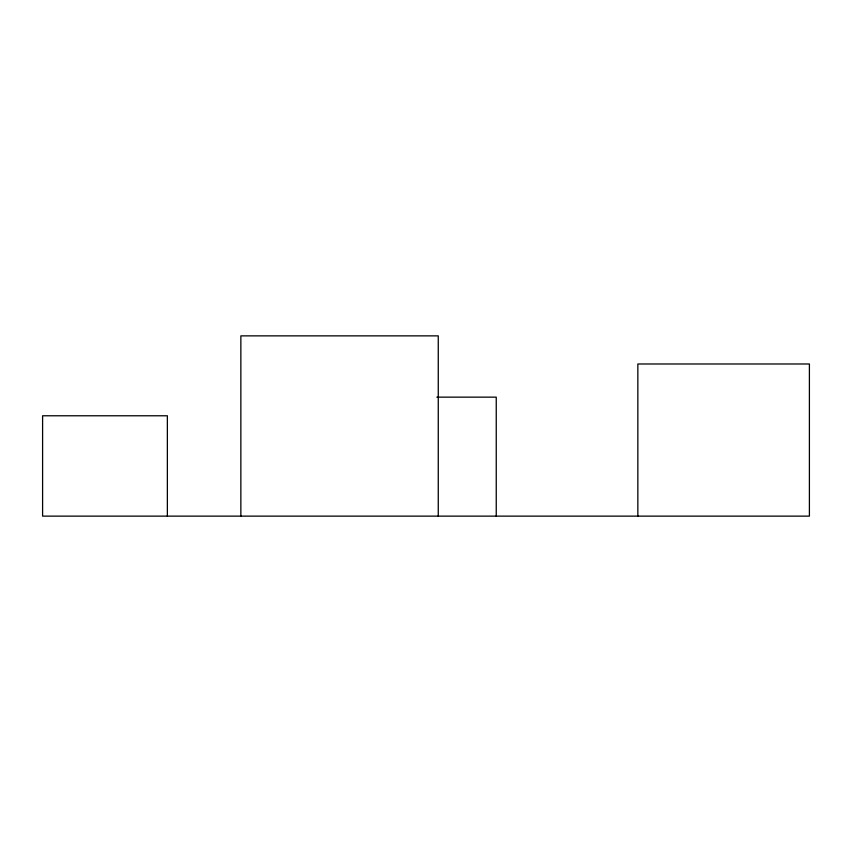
<?xml version="1.0" encoding="UTF-8"?>
<svg xmlns="http://www.w3.org/2000/svg" width="852" height="852" viewBox="0 0 852 852"><rect width="100%" height="100%" fill="white"/><g stroke="black" fill="none" stroke-linecap="round" stroke-linejoin="round"><path stroke-width="1.28" d="M436.852 397.149L496.247 397.149L496.247 516.131M637.85 516.131L637.85 363.985L809.4 363.985L809.4 516.131L42.6 516.131L42.6 415.776L167.365 415.776L167.365 516.131M438.258 516.131L438.258 335.869L240.86 335.869L240.86 516.131"/></g></svg>
